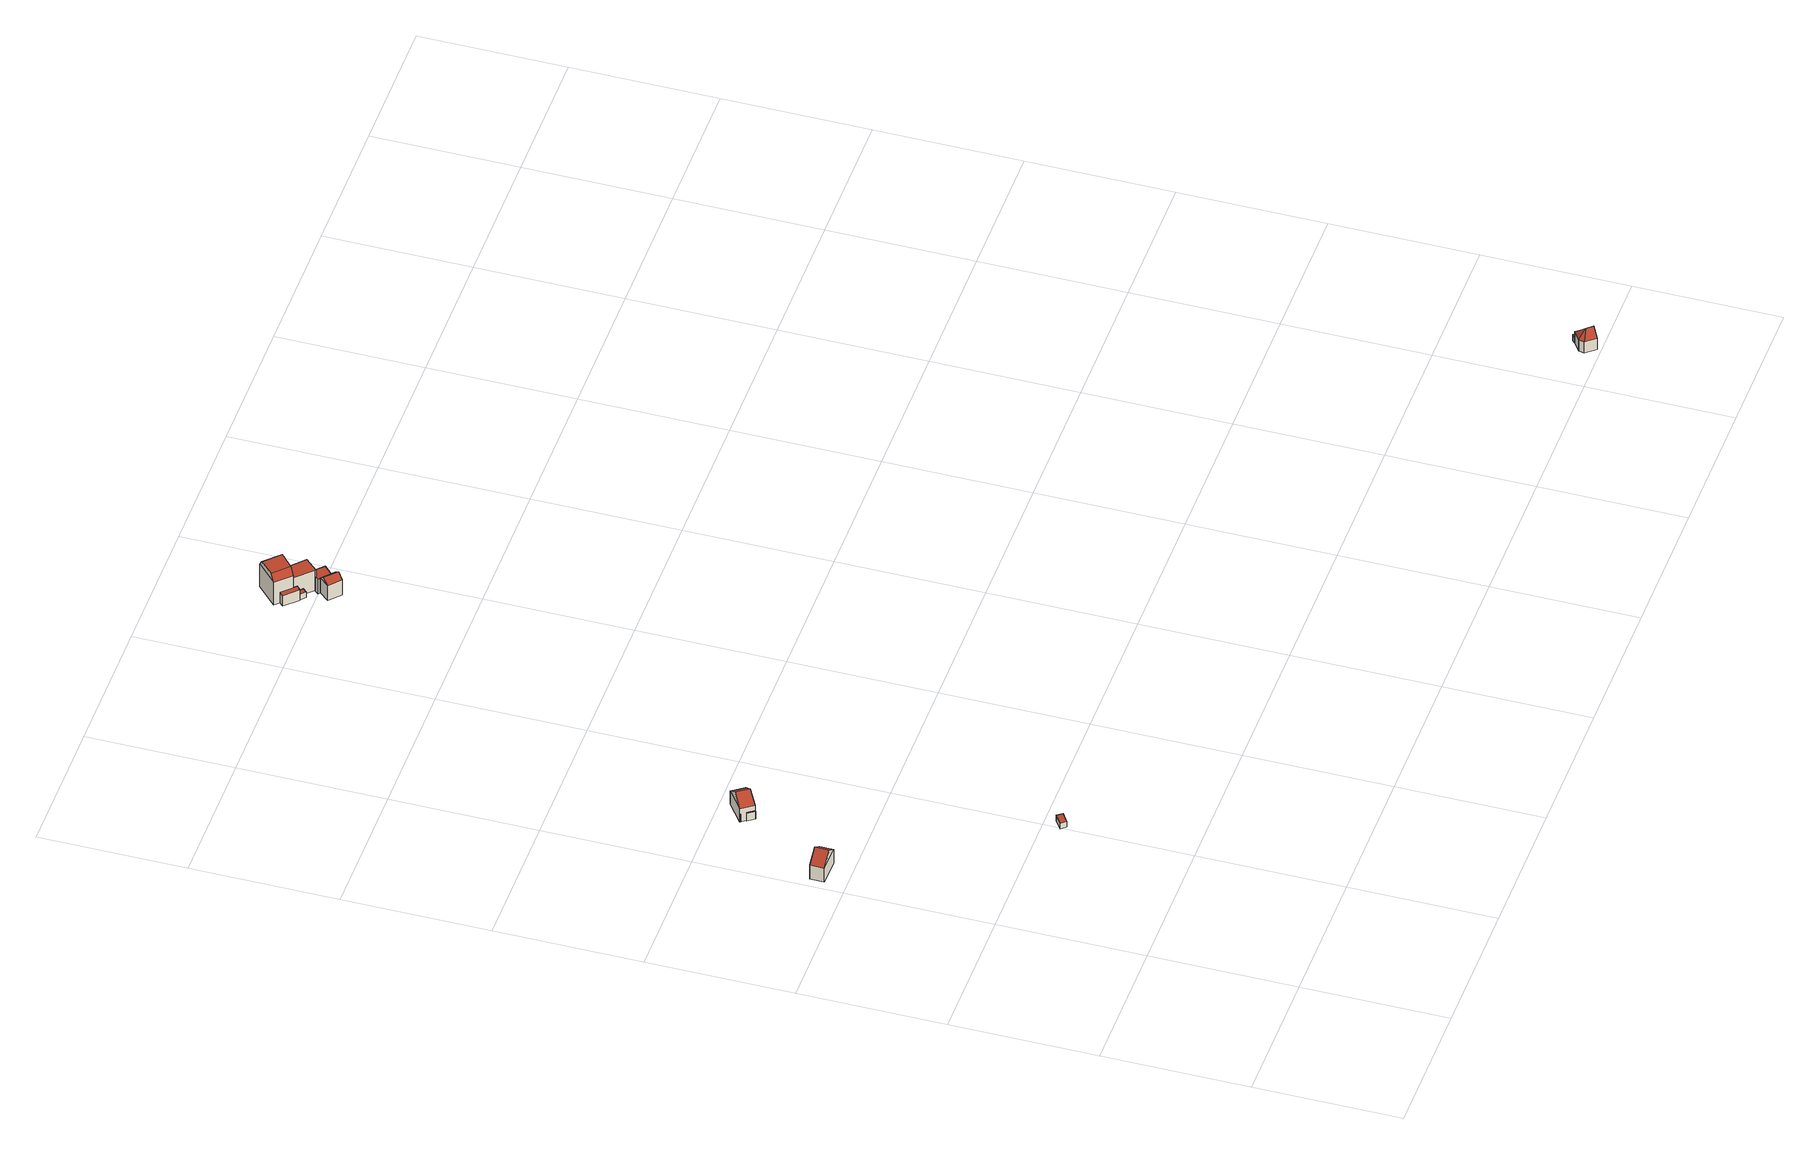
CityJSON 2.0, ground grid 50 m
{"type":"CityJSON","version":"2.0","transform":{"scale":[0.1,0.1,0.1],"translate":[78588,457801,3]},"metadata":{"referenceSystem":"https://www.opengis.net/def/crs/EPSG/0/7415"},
"CityObjects":{
"building1":{"type":"Building","attributes":{"roofType":"1030","RelativeEavesHeight":5.77,"RelativeRidgeHeight":9.3,"AbsoluteEavesHeight":11.36,"AbsoluteRidgeHeight":14.9},"geometry":[{"type":"Solid","lod":"2","boundaries":[[[[0,1,2,3]],[[1,4,5,2]],[[4,6,7,5]],[[6,0,3,7]],[[4,1,8]],[[0,6,9]],[[1,0,9,8]],[[6,4,8,9]],[[3,2,5,7]]]],"semantics":{"surfaces":[{"type":"WallSurface"},{"type":"RoofSurface","Direction":271.13,"Slope":53.47},{"type":"RoofSurface","Direction":91.12,"Slope":53.47},{"type":"GroundSurface"}],"values":[[0,0,0,0,0,0,1,2,3]]}}]},
"building2":{"type":"Building","attributes":{"roofType":"1000","RelativeEavesHeight":2.36,"RelativeRidgeHeight":2.36,"AbsoluteEavesHeight":7.69,"AbsoluteRidgeHeight":7.69},"geometry":[{"type":"Solid","lod":"2","boundaries":[[[[10,11,12,13]],[[11,14,15,12]],[[14,16,17,15]],[[16,18,19,17]],[[18,10,13,19]],[[18,16,14,11,10]],[[13,12,15,17,19]]]],"semantics":{"surfaces":[{"type":"WallSurface"},{"type":"RoofSurface","Direction":0,"Slope":90},{"type":"GroundSurface"}],"values":[[0,0,0,0,0,1,2]]}}]},
"building3":{"type":"Building","children":["building3-1","building3-2","building3-3"]},
"building3-1":{"type":"BuildingPart","attributes":{"roofType":"1000","RelativeEavesHeight":3.11,"RelativeRidgeHeight":3.11,"AbsoluteEavesHeight":7.72,"AbsoluteRidgeHeight":7.72},"parents":["building3"],"geometry":[{"type":"Solid","lod":"2","boundaries":[[[[20,21,22,23]],[[21,24,25,22]],[[24,26,27,25]],[[26,20,23,27]],[[26,24,21,20]],[[23,22,25,27]]]],"semantics":{"surfaces":[{"type":"WallSurface"},{"type":"RoofSurface","Direction":0,"Slope":90},{"type":"GroundSurface"}],"values":[[0,0,0,0,1,2]]}}]},
"building3-2":{"type":"BuildingPart","attributes":{"roofType":"1000","RelativeEavesHeight":3.09,"RelativeRidgeHeight":3.09,"AbsoluteEavesHeight":7.72,"AbsoluteRidgeHeight":7.72},"parents":["building3"],"geometry":[{"type":"Solid","lod":"2","boundaries":[[[[28,29,30,31]],[[29,32,33,30]],[[32,34,35,33]],[[34,28,31,35]],[[34,32,29,28]],[[31,30,33,35]]]],"semantics":{"surfaces":[{"type":"WallSurface"},{"type":"RoofSurface","Direction":0,"Slope":90},{"type":"GroundSurface"}],"values":[[0,0,0,0,1,2]]}}]},
"building3-3":{"type":"BuildingPart","attributes":{"roofType":"1030","RelativeEavesHeight":5.3,"RelativeRidgeHeight":8.58,"AbsoluteEavesHeight":9.82,"AbsoluteRidgeHeight":13.09},"parents":["building3"],"geometry":[{"type":"Solid","lod":"2","boundaries":[[[[36,37,38,39]],[[37,40,41,38]],[[40,42,43,41]],[[42,36,39,43]],[[40,37,44]],[[36,42,45]],[[37,36,45,44]],[[42,40,44,45]],[[39,38,41,43]]]],"semantics":{"surfaces":[{"type":"WallSurface"},{"type":"RoofSurface","Direction":234.07,"Slope":54.07},{"type":"RoofSurface","Direction":53.9,"Slope":54.07},{"type":"GroundSurface"}],"values":[[0,0,0,0,0,0,1,2,3]]}}]},
"building4":{"type":"Building","children":["building4-1","building4-2","building4-3","building4-4","building4-5","building4-6"]},
"building4-1":{"type":"BuildingPart","attributes":{"roofType":"1030","RelativeEavesHeight":6.07,"RelativeRidgeHeight":7.83,"AbsoluteEavesHeight":9.48,"AbsoluteRidgeHeight":11.25},"parents":["building4"],"geometry":[{"type":"Solid","lod":"2","boundaries":[[[[46,47,48,49]],[[47,50,51,48]],[[50,52,53,51]],[[52,46,49,53]],[[50,47,54]],[[46,52,55]],[[47,46,55,54]],[[52,50,54,55]],[[49,48,51,53]]]],"semantics":{"surfaces":[{"type":"WallSurface"},{"type":"RoofSurface","Direction":222.8,"Slope":51.09},{"type":"RoofSurface","Direction":43.15,"Slope":51.09},{"type":"GroundSurface"}],"values":[[0,0,0,0,0,0,1,2,3]]}}]},
"building4-2":{"type":"BuildingPart","attributes":{"roofType":"1030","RelativeEavesHeight":9.35,"RelativeRidgeHeight":11.71,"AbsoluteEavesHeight":12.57,"AbsoluteRidgeHeight":14.93},"parents":["building4"],"geometry":[{"type":"Solid","lod":"2","boundaries":[[[[56,57,58,59]],[[57,60,61,58]],[[60,62,63,61]],[[62,56,59,63]],[[57,56,64,65]],[[60,57,65,66]],[[62,60,66,67]],[[56,62,67,64]],[[66,65,64,67]],[[59,58,61,63]]]],"semantics":{"surfaces":[{"type":"WallSurface"},{"type":"RoofSurface","Direction":224.46,"Slope":38.44},{"type":"RoofSurface","Direction":43.48,"Slope":38.41},{"type":"RoofSurface","Direction":0,"Slope":90},{"type":"GroundSurface"}],"values":[[0,0,0,0,1,0,2,0,3,4]]}}]},
"building4-3":{"type":"BuildingPart","attributes":{"roofType":"1000","RelativeEavesHeight":2.32,"RelativeRidgeHeight":2.32,"AbsoluteEavesHeight":5.74,"AbsoluteRidgeHeight":5.74},"parents":["building4"],"geometry":[{"type":"Solid","lod":"2","boundaries":[[[[68,69,70,71]],[[69,72,73,70]],[[72,74,75,73]],[[74,68,71,75]],[[74,72,69,68]],[[71,70,73,75]]]],"semantics":{"surfaces":[{"type":"WallSurface"},{"type":"RoofSurface","Direction":0,"Slope":90},{"type":"GroundSurface"}],"values":[[0,0,0,0,1,2]]}}]},
"building4-4":{"type":"BuildingPart","attributes":{"roofType":"1000","RelativeEavesHeight":4.33,"RelativeRidgeHeight":4.33,"AbsoluteEavesHeight":7.84,"AbsoluteRidgeHeight":7.84},"parents":["building4"],"geometry":[{"type":"Solid","lod":"2","boundaries":[[[[76,77,78,79]],[[77,80,81,78]],[[80,82,83,81]],[[82,84,85,83]],[[84,86,87,85]],[[86,76,79,87]],[[86,84,82,80,77,76]],[[79,78,81,83,85,87]]]],"semantics":{"surfaces":[{"type":"WallSurface"},{"type":"RoofSurface","Direction":0,"Slope":90},{"type":"GroundSurface"}],"values":[[0,0,0,0,0,0,1,2]]}}]},
"building4-5":{"type":"BuildingPart","attributes":{"roofType":"1000","RelativeEavesHeight":8.37,"RelativeRidgeHeight":8.37,"AbsoluteEavesHeight":11.62,"AbsoluteRidgeHeight":11.62},"parents":["building4"],"geometry":[{"type":"Solid","lod":"2","boundaries":[[[[88,89,90,91]],[[89,92,93,90]],[[92,94,95,93]],[[94,96,97,95]],[[96,88,91,97]],[[96,94,92,89,88]],[[91,90,93,95,97]]]],"semantics":{"surfaces":[{"type":"WallSurface"},{"type":"RoofSurface","Direction":270,"Slope":90},{"type":"GroundSurface"}],"values":[[0,0,0,0,0,1,2]]}}]},
"building4-6":{"type":"BuildingPart","attributes":{"roofType":"1000","RelativeEavesHeight":5.89,"RelativeRidgeHeight":5.89,"AbsoluteEavesHeight":9.12,"AbsoluteRidgeHeight":9.12},"parents":["building4"],"geometry":[{"type":"Solid","lod":"2","boundaries":[[[[98,99,100,101]],[[99,102,103,100]],[[102,104,105,103]],[[104,106,107,105]],[[106,108,109,107]],[[108,110,111,109]],[[110,112,113,111]],[[112,98,101,113]],[[112,110,108,106,104,102,99,98]],[[101,100,103,105,107,109,111,113]]]],"semantics":{"surfaces":[{"type":"WallSurface"},{"type":"RoofSurface","Direction":180,"Slope":90},{"type":"GroundSurface"}],"values":[[0,0,0,0,0,0,0,0,1,2]]}}]},
"building5":{"type":"Building","children":["building5-1","building5-2","building5-3"]},
"building5-1":{"type":"BuildingPart","attributes":{"roofType":"1000","RelativeEavesHeight":2.41,"RelativeRidgeHeight":2.41,"AbsoluteEavesHeight":8.51,"AbsoluteRidgeHeight":8.51},"parents":["building5"],"geometry":[{"type":"Solid","lod":"2","boundaries":[[[[114,115,116,117]],[[115,118,119,116]],[[118,120,121,119]],[[120,122,123,121]],[[122,124,125,123]],[[124,126,127,125]],[[126,128,129,127]],[[128,114,117,129]],[[128,126,124,122,120,118,115,114]],[[117,116,119,121,123,125,127,129]]]],"semantics":{"surfaces":[{"type":"WallSurface"},{"type":"RoofSurface","Direction":183.27,"Slope":90},{"type":"GroundSurface"}],"values":[[0,0,0,0,0,0,0,0,1,2]]}}]},
"building5-2":{"type":"BuildingPart","attributes":{"roofType":"1070","RelativeEavesHeight":4.54,"RelativeRidgeHeight":7.5,"AbsoluteEavesHeight":10.71,"AbsoluteRidgeHeight":13.67},"parents":["building5"],"geometry":[{"type":"Solid","lod":"2","boundaries":[[[[130,131,132,133]],[[131,134,135,132]],[[134,136,137,135]],[[136,138,139,137]],[[138,130,133,139]],[[131,130,140]],[[134,131,140]],[[136,134,140]],[[138,136,140]],[[130,138,140]],[[133,132,135,137,139]]]],"semantics":{"surfaces":[{"type":"WallSurface"},{"type":"RoofSurface","Direction":277.76,"Slope":44.99},{"type":"RoofSurface","Direction":5.82,"Slope":20.3},{"type":"RoofSurface","Direction":323.22,"Slope":42.49},{"type":"RoofSurface","Direction":52.15,"Slope":43.07},{"type":"RoofSurface","Direction":142.79,"Slope":-25.6},{"type":"GroundSurface"}],"values":[[0,0,0,0,0,1,2,3,4,5,6]]}}]},
"building5-3":{"type":"BuildingPart","attributes":{"roofType":"1130","RelativeEavesHeight":4.47,"RelativeRidgeHeight":7.43,"AbsoluteEavesHeight":10.71,"AbsoluteRidgeHeight":13.67},"parents":["building5"],"geometry":[{"type":"Solid","lod":"2","boundaries":[[[[141,130,133,142]],[[130,138,139,133]],[[138,143,144,139]],[[143,141,142,144]],[[138,130,140]],[[141,143,145]],[[130,141,145,140]],[[143,138,140,145]],[[142,133,139,144]]]],"semantics":{"surfaces":[{"type":"WallSurface"},{"type":"RoofSurface","Direction":322.8,"Slope":25.6},{"type":"RoofSurface","Direction":230.66,"Slope":42.43},{"type":"RoofSurface","Direction":51.59,"Slope":42.79},{"type":"GroundSurface"}],"values":[[0,0,0,0,1,0,2,3,4]]}}]}
},
"vertices":[
[8,1566,84],[9,1614,84],[9,1614,26],[8,1566,26],[104,1612,84],[104,1612,26],[103,1564,84],[103,1564,26],[57,1613,119],[56,1565,119],
[474,934,47],[508,959,47],[508,959,23],[474,934,23],[521,940,47],[521,940,23],[497,924,47],[497,924,23],[490,918,47],[490,918,23],
[246,1868,47],[242,1865,47],[242,1865,16],[246,1868,16],[225,1888,47],[225,1888,16],[229,1892,47],[229,1892,16],
[216,1909,47],[218,1908,47],[218,1908,16],[216,1909,16],[214,1905,47],[214,1905,16],[213,1907,47],[213,1907,16],
[246,1868,68],[216,1909,68],[216,1909,15],[246,1868,15],[289,1963,68],[289,1963,15],[319,1922,68],[319,1922,15],[253,1936,101],[282,1895,101],
[888,3427,65],[849,3463,65],[849,3463,4],[888,3427,4],[878,3496,65],[878,3496,4],[918,3459,65],[918,3459,4],[864,3480,82],[903,3443,82],
[828,3570,96],[779,3619,96],[779,3619,2],[828,3570,2],[851,3688,96],[851,3688,2],[905,3638,96],[905,3638,2],[843,3582,119],[792,3631,119],[838,3676,119],[891,3625,119],
[854,3545,27],[841,3531,27],[841,3531,4],[854,3545,4],[825,3547,27],[825,3547,4],[838,3560,27],[838,3560,4],
[825,3547,48],[823,3549,48],[823,3549,5],[825,3547,5],[821,3546,48],[821,3546,5],[780,3589,48],[780,3589,5],[794,3603,48],[794,3603,5],[838,3560,48],[838,3560,5],
[886,3512,86],[883,3515,86],[883,3515,3],[886,3512,3],[828,3570,86],[828,3570,3],[871,3608,86],[871,3608,3],[927,3556,86],[927,3556,3],
[933,3551,61],[910,3530,61],[910,3530,2],[933,3551,2],[940,3500,61],[940,3500,2],[908,3468,61],[908,3468,2],[872,3502,61],[872,3502,2],[883,3515,61],[883,3515,2],[886,3512,61],[886,3512,2],[927,3556,61],[927,3556,2],
[3159,81,55],[3170,90,55],[3170,90,31],[3159,81,31],[3176,83,55],[3176,83,31],[3186,90,55],[3186,90,31],[3200,69,55],[3200,69,31],[3192,63,55],[3192,63,31],[3204,49,55],[3204,49,31],[3192,39,55],[3192,39,31],
[3123,38,77],[3126,57,77],[3126,57,32],[3123,38,32],[3127,57,77],[3127,57,32],[3159,81,77],[3159,81,32],[3167,71,77],[3167,71,32],[3154,43,107],
[3151,4,77],[3151,4,32],[3192,39,77],[3192,39,32],[3171,22,107]
]}
